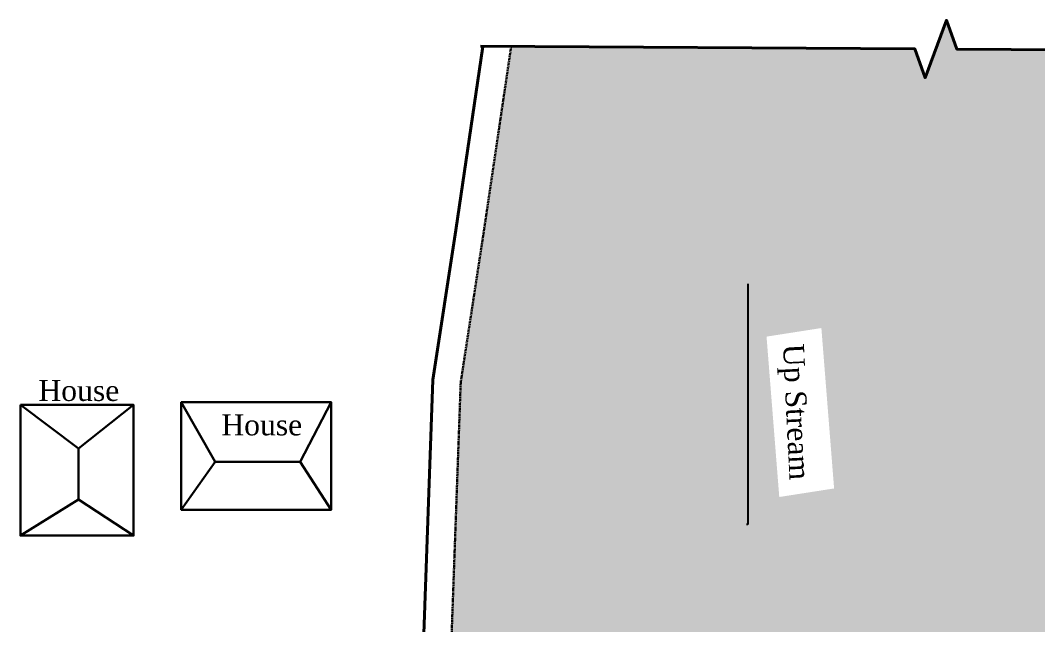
# Model space of a CAD drawing. Header units: inches. Extents: x 215676 to 3518780154, y 2761699 to 325936546.
# Drawn here: x 112938417 to 113011197, y 9518921 to 9562199 of the extents above; entities that cross this region are included whole.
import ezdxf
from ezdxf import colors
from ezdxf.entities.mleader import LeaderData, LeaderLine
from ezdxf.enums import TextEntityAlignment as Align
from ezdxf.math import Vec2, Vec3

# ---------------------------------------------------------------- set-up
doc = ezdxf.new("R2010")
doc.units = ezdxf.units.IN
doc.header["$LTSCALE"] = 20
doc.header["$MEASUREMENT"] = 0
doc.linetypes.add('DASHED', pattern=[0.75, 0.5, -0.25])
doc.linetypes.add('DASHED2', pattern=[0.375, 0.25, -0.125])
for name, color, linetype, lineweight in [('KHAL+RIVER BANK', 160, 'Continuous', 18), ('SHED', 7, 'Continuous', 30), ('Water Body', 4, 'Continuous', 18), ('Water Line', 4, 'DASHED', 18)]:
    doc.layers.add(name, color=color, linetype=linetype, lineweight=lineweight)
doc.layers.add('Text', color=7, linetype='Continuous')
doc.styles.get("Standard").update_dxf_attribs({"font": 'times.ttf', "height": 1})
doc.styles.add('TR', font='times.ttf')

msp = doc.modelspace()

# ---------------------------------------------------------------- hatches: boundary and pattern name
at = {"layer": 'Water Line', "linetype": 'Continuous', "lineweight": 9, "ltscale": 15, "true_color": 0x7aafdf}
h = msp.add_hatch(dxfattribs=at)
h.set_pattern_fill('ANSI33', color=143, scale=8000, angle=25)
h.set_pattern_definition([(70, (-659396366.2, -2491106631.1), (-1879.3852416, 684.0402867), []), (70, (-659395084.5, -2491106033.4), (-1879.3852416, 684.0402867), [1000, -500])])
h.paths.add_polyline_path([(113029150, 9519672), (113034294, 9559962), (113005410, 9560134), (113004672, 9562199), (113003148, 9558087), (113002410, 9560152), (112973531, 9560324), (112971543, 9546873), (112969922, 9536276), (112969226, 9516954), (112970189, 9499864), (112971710, 9478205), (112971880, 9477080), (113027095, 9472777), (113026952, 9486313), (113028425, 9506906)])
h.paths.add_polyline_path([(113027095, 9472777), (112971880, 9477080), (112972857, 9470601), (113027283, 9465607), (113027147, 9467808)])
h.paths.add_polyline_path([(113027283, 9465607), (112972857, 9470601), (112974133, 9462138), (112980211, 9431945), (112985437, 9411331), (112996719, 9386104), (113010688, 9363129), (113031567, 9370164), (113032936, 9368451), (113033041, 9372836), (113034410, 9371122), (113055317, 9378168), (113043852, 9400834), (113035259, 9421150), (113030596, 9435595), (113028102, 9452335)])
h.paths.add_polyline_path([(112991801, 9539550), (112992712, 9528064), (112996635, 9528676), (112995724, 9540163)], flags=16)

# ---------------------------------------------------------------- linework, layer by layer
at = {"layer": 'KHAL+RIVER BANK', "lineweight": 40, "ltscale": 15}
for points in [[(112971331, 9560337), (113002410, 9560152), (113003148, 9558087), (113004672, 9562199), (113005410, 9560134), (113036489, 9559949)], [(113008746, 9362474), (112994945, 9385173), (112983541, 9410673), (112978260, 9431502), (112972163, 9461791), (112969721, 9477986), (112968193, 9499738), (112967224, 9516934), (112967928, 9536464), (112969565, 9547170), (112971511, 9560336)]]:
    msp.add_lwpolyline(points, dxfattribs=at)
at = {"layer": 'SHED', "lineweight": 30}
for points in [[(112960660, 9534855), (112949929, 9534855), (112949929, 9527156), (112960660, 9527156)], [(112938417, 9534660), (112946515, 9534660), (112946515, 9525304), (112938417, 9525304)]]:
    msp.add_lwpolyline(points, close=True, dxfattribs=at)
for points in [[(112949929, 9534855), (112952348, 9530588), (112949929, 9527156), (112952348, 9530588), (112958428, 9530588), (112960660, 9534855), (112958428, 9530588), (112960660, 9527156)], [(112938417, 9534660), (112942575, 9531542), (112946515, 9534660), (112942575, 9531542), (112942575, 9527885), (112938417, 9525304), (112942575, 9527885), (112946515, 9525304)]]:
    msp.add_lwpolyline(points, dxfattribs=at)
at = {"layer": 'Water Body', "linetype": 'DASHED2', "lineweight": 30, "ltscale": 15}
msp.add_lwpolyline([(113010688, 9363129), (112996719, 9386104), (112985437, 9411331), (112980211, 9431945), (112974133, 9462138), (112971710, 9478205), (112970189, 9499864), (112969226, 9516954), (112969922, 9536276), (112971543, 9546873), (112973531, 9560324)], dxfattribs=at)

# ---------------------------------------------------------------- texts
at = {"layer": 'Text', "style": 'TR'}
msp.add_text('Up Stream', height=1500, rotation=272.78101, dxfattribs=at).set_placement((112993723, 9539029), align=Align.MIDDLE_LEFT)
for p in [(112939706, 9535692), (112952793, 9533229)]:
    msp.add_text('House', height=1500, dxfattribs=at).set_placement(p, align=Align.MIDDLE_LEFT)

# ---------------------------------------------------------------- leaders
at = {"layer": 'Text'}
ml = msp.add_multileader_mtext('Standard', dxfattribs=at)
ml.set_content('', color=256)
ml.set_leader_properties()
ml.build(insert=Vec2(0, 0))
ml.multileader.update_dxf_attribs({"text_right_attachment_type": 6, "dogleg_length": 0.36, "arrow_head_size": 2000})
ctx = ml.context
ctx.base_point, ctx.char_height, ctx.arrow_head_size, ctx.landing_gap_size, ctx.plane_origin = Vec3(112990288, 9526605), 1000, 2000, 90, Vec3(112990456, 9545333)
ctx.right_attachment, ctx.text_align_type = 6, 2
notes = []
notes.append((ctx, [(1, (1, 1, 0), (112990468, 9526105), (-1, 0), 0.000000014, [(0, [(112990456, 9545333)], 0, [])])]))
ctx.mtext.insert, ctx.mtext.alignment, ctx.mtext.flow_direction = Vec3(112990378, 9527105), 3, 5
for ctx, leaders in notes:
    for number, flags, end, landing, length, lines in leaders:
        leader = LeaderData()
        leader.index, (leader.has_last_leader_line, leader.has_dogleg_vector, leader.attachment_direction) = number, flags
        leader.last_leader_point, leader.dogleg_vector, leader.dogleg_length = Vec3(end), Vec3(landing), length
        for number, points, colour, breaks in lines:
            line = LeaderLine()
            line.index, line.vertices, line.color, line.breaks = number, Vec3.list(points), colors.encode_raw_color(colour), breaks
            leader.lines.append(line)
        ctx.leaders.append(leader)

doc.saveas('drawing.dxf')
